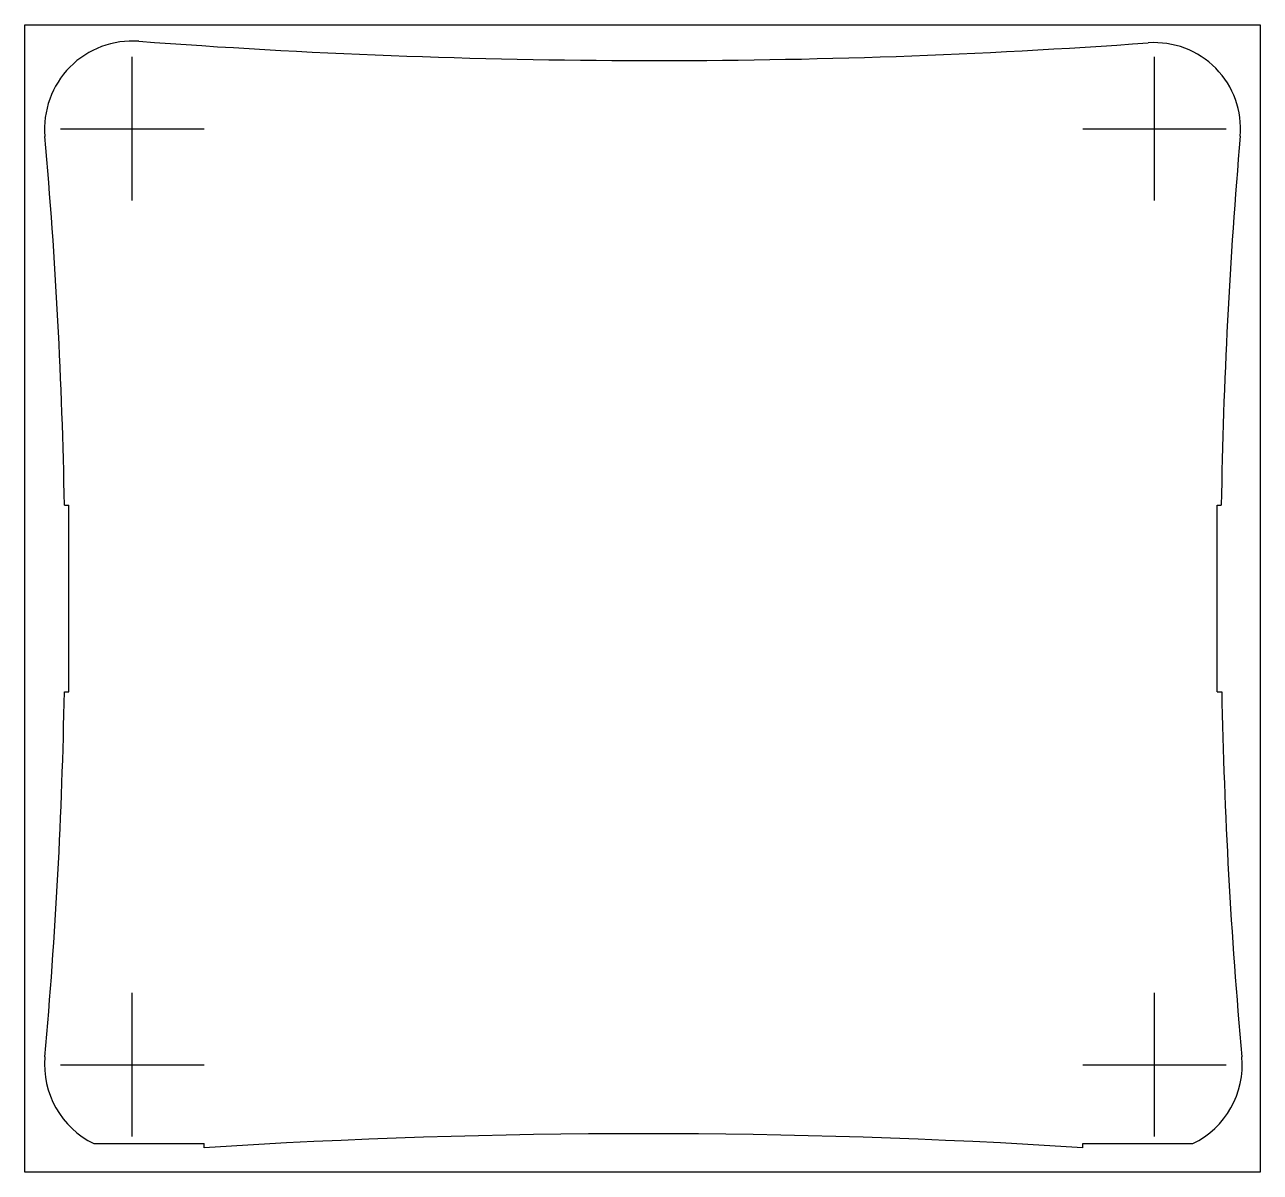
# Model space of a CAD drawing. Header units: millimetres. Extents: x 0 to 172, y 0 to 160.
import ezdxf

# ---------------------------------------------------------------- set-up
doc = ezdxf.new("R2010")
doc.units = ezdxf.units.MM
doc.layers.get('0').update_dxf_attribs({"lineweight": 25, "true_color": 0xffffff})
picture_1 = doc.add_image_def('image1.png', size_in_pixel=(4063, 3774))

msp = doc.modelspace()

# ---------------------------------------------------------------- linework, layer by layer
for p, q in [((15, 135.5), (15, 155.5)), ((157.5, 135.5), (157.5, 155.5)), ((5, 145.5), (25, 145.5)), ((147.5, 145.5), (167.5, 145.5)), ((5.54, 93), (6.15, 93)), ((6.15, 67), (6.15, 93)), ((166.23, 93), (166.82, 93)), ((166.23, 67), (166.23, 93)), ((5.53, 67), (6.15, 67)), ((166.23, 67), (166.88, 67)), ((15, 5), (15, 25)), ((157.5, 5), (157.5, 25)), ((5, 15), (25, 15)), ((147.5, 15), (167.5, 15)), ((9.65, 4), (25, 4)), ((25, 3.43), (25, 4)), ((147.5, 4), (162.85, 4)), ((147.5, 3.43), (147.5, 4))]:
    msp.add_line(p, q)
for centre, radius, start, end in [((15, 145.5), 12.23, 85.6987, 185.0639), ((87.84, 1114), 959, 265.69874, 274.11377), ((157.5, 145.5), 12, 355.0375, 94.1138), ((-721.35, 80.25), 727, 1.00489, 5.06392), ((893.73, 81.57), 727, 175.03753, 179.09947), ((-721.35, 80.25), 727, 354.93608, 358.95569), ((893.73, 81.57), 727, 181.14868, 185.16696), ((15, 15), 12.23, 174.9361, 244.0465), ((157.5, 15), 12.23, 295.9535, 5.167), ((86.25, -953.62), 959, 86.33811, 93.66189)]:
    msp.add_arc(centre, radius, start, end)

# ---------------------------------------------------------------- pictures from other files: only their frames are drawn
image = msp.add_image(picture_1, insert=(0, 0), size_in_units=(172.25, 160))
image.dxf.flags = 7

doc.saveas('drawing.dxf')
